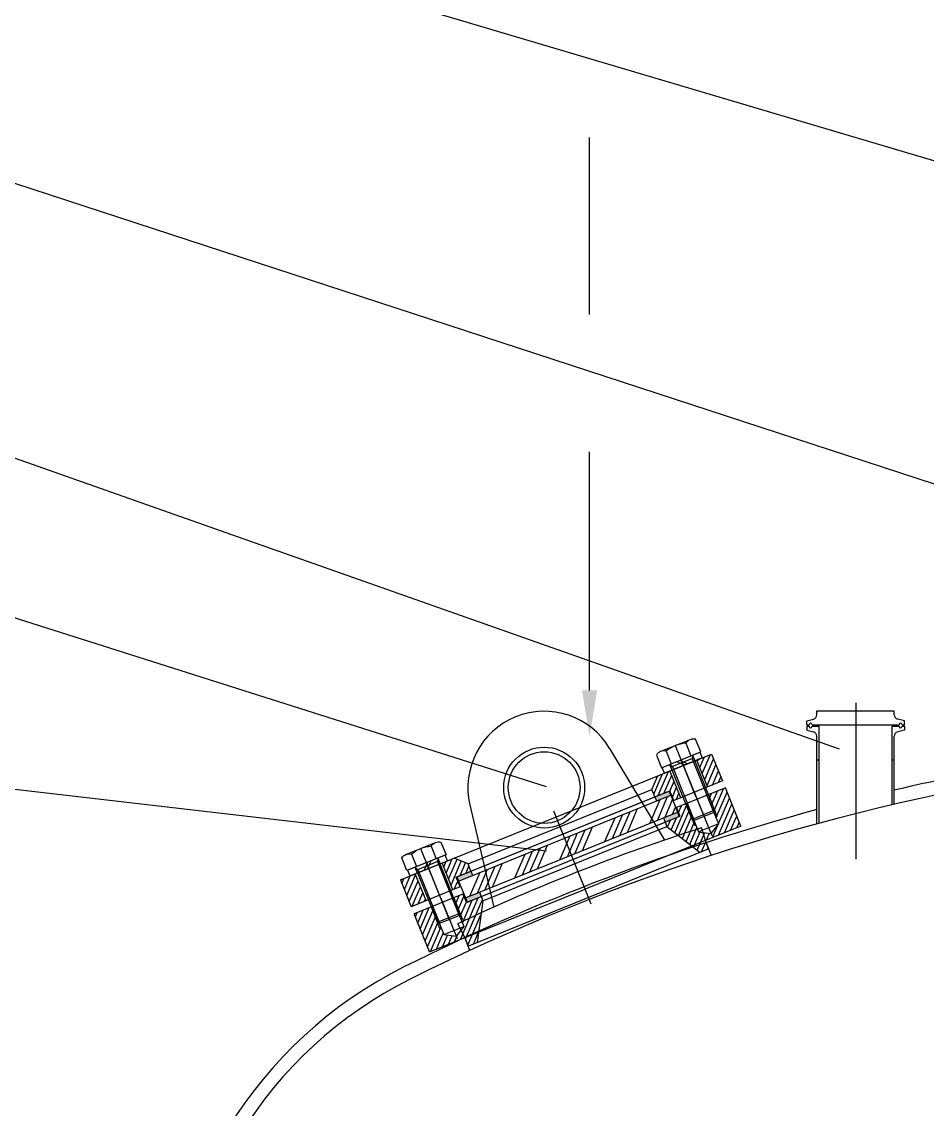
# Model space of a CAD drawing. Extents: x -25020 to 76207, y -43768 to 84651.
# Drawn here: x 1226 to 1819, y 5179 to 5892 of the extents above; entities that cross this region are included whole.
import ezdxf

# ---------------------------------------------------------------- set-up
doc = ezdxf.new("R2010")
doc.units = 0
doc.header["$LTSCALE"] = 120
doc.header["$MEASUREMENT"] = 0
for name, pattern in [('CADRA_SOLID', [0]), ('CENTER', [2, 1.25, -0.25, 0.25, -0.25]), ('HIDDEN', [0.375, 0.25, -0.125])]:
    doc.linetypes.add(name, pattern=pattern)
doc.layers.get('0').update_dxf_attribs({"linetype": 'CONTINUOUS'})
for name, color, linetype in [('3', 3, 'CADRA_SOLID'), ('CENTER', 1, 'CENTER'), ('DIM', 4, 'CONTINUOUS'), ('HIDDEN', 2, 'HIDDEN'), ('L3', 3, 'CONTINUOUS'), ('REV', 7, 'CONTINUOUS'), ('THIN', 3, 'CONTINUOUS'), ('치수선', 4, 'CONTINUOUS')]:
    doc.layers.add(name, color=color, linetype=linetype)
pattern_1 = [(67, (3128.424, 3605.83), (-2.7615146, 1.1721934), [])]

msp = doc.modelspace()

# ---------------------------------------------------------------- hatches: boundary and pattern name
at = {"layer": 'DIM', "lineweight": -2}
h = msp.add_hatch(dxfattribs=at)
h.set_pattern_fill('ANSI31', color=256, scale=3, angle=22, style=0)
h.set_pattern_definition([(67, (3162.5224, 3521.4335), (-2.7615146, 1.1721934), [])])
h.paths.add_polyline_path([(1483.56, 5333.42), (1473.83, 5329.49), (1480.95, 5311.87), (1490.68, 5315.81)])
h.paths.add_polyline_path([(1508.3, 5322.92), (1512.93, 5324.8), (1510.31, 5331.29), (1520.05, 5335.22), (1518.17, 5339.86), (1509.06, 5343.72), (1501.18, 5340.54)])
h.paths.add_polyline_path([(1642.58, 5397.67), (1638.71, 5388.56), (1640.58, 5383.92), (1650.32, 5387.85), (1652.94, 5381.36), (1657.58, 5383.24), (1650.46, 5400.85)])
h.paths.add_polyline_path([(1680.43, 5405.41), (1677.81, 5411.9), (1668.07, 5407.97), (1670.7, 5401.48)])
h.paths.add_polyline_path([(1670.7, 5401.48), (1672.57, 5396.84), (1682.3, 5400.78), (1680.43, 5405.41)])
h.paths.add_polyline_path([(1684.93, 5394.29), (1682.3, 5400.78), (1672.57, 5396.84), (1675.19, 5390.35)])
h = msp.add_hatch(dxfattribs=at)
h.set_pattern_fill('ANSI31', color=256, scale=3, angle=22, style=0)
h.set_pattern_definition(pattern_1)
h.paths.add_polyline_path([(1667.6, 5365.09), (1666.46, 5365.25), (1660.84, 5379.16), (1654.81, 5376.73), (1657.06, 5371.16), (1647.32, 5367.23), (1648.45, 5364.45), (1670.29, 5347.39), (1675.98, 5349.69), (1673.73, 5355.25), (1696.91, 5364.62), (1690.17, 5381.31), (1679.05, 5376.81), (1681.29, 5371.25), (1680.58, 5370.34), (1682.24, 5366.24), (1677.26, 5359.87), (1669.26, 5360.99)])
h.paths.add_polyline_path([(1665.14, 5371.19), (1664.21, 5370.82), (1666.46, 5365.25), (1667.39, 5365.63)], flags=17)
h.paths.add_polyline_path([(1664.01, 5373.97), (1663.09, 5373.6), (1664.21, 5370.82), (1665.14, 5371.19)], flags=17)
h.paths.add_polyline_path([(1661.77, 5379.54), (1660.84, 5379.16), (1663.09, 5373.6), (1664.01, 5373.97)])
h.paths.add_polyline_path([(1675.67, 5385.16), (1674.75, 5384.78), (1676.99, 5379.22), (1677.92, 5379.59)], flags=17)
h.paths.add_polyline_path([(1677.92, 5379.59), (1676.99, 5379.22), (1678.12, 5376.44), (1679.05, 5376.81)], flags=17)
h.paths.add_polyline_path([(1686.8, 5389.65), (1675.67, 5385.16), (1677.92, 5379.59), (1689.05, 5384.09)])
h.paths.add_polyline_path([(1689.05, 5384.09), (1677.92, 5379.59), (1679.05, 5376.81), (1690.17, 5381.31)])
h = msp.add_hatch(color=256, dxfattribs=at)
h.paths.add_polyline_path([(1510.78, 5331.47), (1511.9, 5328.69), (1521.17, 5332.44), (1520.05, 5335.22)])
h.paths.add_polyline_path([(1640.58, 5383.92), (1641.71, 5381.14), (1650.98, 5384.88), (1649.85, 5387.67)])
h = msp.add_hatch(dxfattribs=at)
h.set_pattern_fill('ANSI34', color=256, scale=30, angle=22, style=0)
h.set_pattern_definition([(67, (3563.093, 3338.51), (-20.71136, 8.79145), []), (67, (3568.01, 3340.497), (-20.71136, 8.79145), []), (67, (3572.927, 3342.483), (-20.71136, 8.79145), []), (67, (3577.845, 3344.47), (-20.71136, 8.79145), [])])
h.paths.add_polyline_path([(1585.93, 5345.66), (1581.44, 5356.79), (1511.9, 5328.69), (1516.39, 5317.57)])
h.paths.add_polyline_path([(1655.47, 5373.76), (1650.98, 5384.88), (1581.44, 5356.79), (1585.93, 5345.66)])
h = msp.add_hatch(color=256, dxfattribs=at)
h.paths.add_polyline_path([(1516.39, 5317.57), (1517.52, 5314.79), (1526.79, 5318.53), (1525.67, 5321.31)])
h.paths.add_polyline_path([(1646.2, 5370.01), (1647.32, 5367.23), (1656.6, 5370.98), (1655.47, 5373.76)])
h = msp.add_hatch(dxfattribs=at)
h.set_pattern_fill('ANSI31', color=256, scale=3, angle=22, style=0)
h.set_pattern_definition(pattern_1)
h.paths.add_polyline_path([(1527.91, 5315.75), (1526.79, 5318.53), (1517.05, 5314.6), (1514.81, 5320.16), (1508.78, 5317.73), (1514.4, 5303.82), (1513.69, 5302.91), (1515.35, 5298.81), (1510.37, 5292.44), (1502.37, 5293.56), (1500.71, 5297.66), (1499.56, 5297.82), (1493.95, 5311.73), (1482.82, 5307.24), (1492.93, 5282.2), (1516.11, 5291.57), (1518.36, 5286.01), (1524.06, 5288.31)])
h.paths.add_polyline_path([(1508.78, 5317.73), (1507.85, 5317.35), (1513.47, 5303.44), (1514.4, 5303.82)], flags=17)
h.paths.add_polyline_path([(1494.87, 5312.11), (1493.95, 5311.73), (1499.56, 5297.82), (1500.49, 5298.2)], flags=17)

# ---------------------------------------------------------------- linework, layer by layer
at = {"color": 1, "linetype": 'CENTER', "lineweight": -2}
msp.add_line((1772.35, 5445.38), (1772.35, 5343), dxfattribs=at)
at = {"lineweight": -2}
for p, q in [((1746.7, 5440.1), (1797.5, 5440.1)), ((1746.7, 5437.67), (1746.7, 5440.1)), ((1797.5, 5437.67), (1797.5, 5440.1)), ((1740.1, 5433.6), (1744.47, 5434.77)), ((1740.1, 5431.1), (1740.1, 5433.6)), ((1804.1, 5433.6), (1799.72, 5434.77)), ((1804.1, 5431.1), (1804.1, 5433.6)), ((1740.1, 5430.1), (1740.1, 5427.6)), ((1740.1, 5427.6), (1744.47, 5426.42)), ((1804.1, 5427.6), (1799.72, 5426.42)), ((1804.1, 5430.1), (1804.1, 5427.6)), ((1746.7, 5366.13), (1746.7, 5423.53)), ((1797.5, 5379), (1797.5, 5423.53)), ((1746.7, 5408.1), (1748.2, 5408.1)), ((1796, 5408.1), (1797.5, 5408.1))]:
    msp.add_line(p, q, dxfattribs=at)
at = {"color": 6, "lineweight": -2}
for p, q in [((1610.97, 5415.57), (1646.62, 5355.99)), ((1519.36, 5378.56), (1534.98, 5311.46)), ((1674.26, 5353.96), (1671.2, 5363.48)), ((1516.64, 5290.27), (1511.51, 5300.7))]:
    msp.add_line(p, q, dxfattribs=at)
for radius in [26.5, 23.5]:
    msp.add_circle((1568.06, 5389.9), radius, dxfattribs=at)
for centre, radius, start, end in [((1568.06, 5389.9), 50, 30.8958, 193.1042), ((2052.3, 4159.55), 1262.81, 107.56515, 115.3562)]:
    msp.add_arc(centre, radius, start, end, dxfattribs=at)
at = {"lineweight": -2}
for centre, start, end in [((1743.7, 5437.67), 285, 0), ((1800.5, 5437.67), 180, 255), ((1743.7, 5423.53), 0, 75), ((1800.5, 5423.53), 105, 180)]:
    msp.add_arc(centre, 3, start, end, dxfattribs=at)
at = {"linetype": 'Continuous', "lineweight": -2}
for centre, radius, start, end in [((2127.47, 3969.92), 1456.2, 99.26648, 103.09682), ((2127.47, 3969.92), 1447.2, 98.54775, 116.5676), ((2127.47, 3969.92), 1456.2, 105.15805, 116.5676), ((1603.79, 5017.16), 285.32, 116.5676, 180), ((1603.79, 5017.16), 276.32, 116.5676, 180)]:
    msp.add_arc(centre, radius, start, end, dxfattribs=at)
at = {"layer": '3', "lineweight": -2}
for p, q in [((2063.6, 5729.15), (910.89, 6072.1)), ((2063.6, 5510.27), (910.29, 5887.28)), ((1761.68, 5414.98), (681.08, 5796.02)), ((1569.61, 5390.43), (913.64, 5598.78)), ((1569.47, 5348.31), (807.36, 5436.52))]:
    msp.add_line(p, q, dxfattribs=at)
at = {"layer": 'CENTER', "lineweight": -2}
for p, q in [((1653.99, 5417.47), (1672.79, 5370.95)), ((1657.73, 5408.2), (1659.3, 5404.33)), ((1667.46, 5384.12), (1658.18, 5407.09)), ((1667.18, 5384.83), (1677.82, 5358.49)), ((1598.93, 5313.49), (1574.3, 5374.45)), ((1487.09, 5350.05), (1505.89, 5303.52)), ((1490.84, 5340.77), (1492.41, 5336.9)), ((1500.57, 5316.69), (1491.29, 5339.66)), ((1500.28, 5317.4), (1510.93, 5291.06))]:
    msp.add_line(p, q, dxfattribs=at)
at = {"layer": 'DIM', "lineweight": -2}
for p, q in [((1663.66, 5421.28), (1644.39, 5413.5)), ((1660.85, 5418.99), (1664.19, 5410.71)), ((1648, 5413.8), (1651.34, 5405.52)), ((1665.93, 5409.26), (1651.1, 5403.27)), ((1654.86, 5406.95), (1660.07, 5404.74)), ((1656.96, 5407.79), (1662.17, 5405.58)), ((1679.76, 5375.03), (1664.93, 5369.04)), ((1477.49, 5346.07), (1496.76, 5353.86)), ((1481.11, 5346.37), (1484.45, 5338.09)), ((1493.95, 5351.56), (1497.3, 5343.29)), ((1484.21, 5335.84), (1499.04, 5341.83)), ((1491.68, 5341.02), (1489.47, 5335.81)), ((1493.78, 5341.86), (1491.57, 5336.66)), ((1498.04, 5301.61), (1512.87, 5307.6))]:
    msp.add_line(p, q, dxfattribs=at)
for points in [[(1670.61, 5413.31), (1667.27, 5421.59, 0.309401), (1660.85, 5418.99, 0.154701), (1648, 5413.8, 0.309401), (1641.58, 5411.21), (1644.92, 5402.93), (1670.61, 5413.31)], [(1478.03, 5335.5), (1474.68, 5343.78, -0.309401), (1481.11, 5346.37, -0.154701), (1493.95, 5351.56, -0.309401), (1500.38, 5354.16), (1503.72, 5345.88), (1478.03, 5335.5)]]:
    msp.add_lwpolyline(points, format="xyb", dxfattribs=at)
for points in [[(1670.1, 5413.1), (1671.6, 5409.39), (1646.93, 5399.43), (1645.44, 5403.14), (1670.1, 5413.1)], [(1665.18, 5411.12), (1679.76, 5375.03), (1679.17, 5373.62), (1666.34, 5368.44), (1664.93, 5369.04), (1650.35, 5405.12)], [(1478.54, 5335.71), (1480.04, 5332), (1504.7, 5341.96), (1503.21, 5345.67), (1478.54, 5335.71)], [(1483.46, 5337.69), (1498.04, 5301.61), (1499.44, 5301.01), (1512.27, 5306.19), (1512.87, 5307.6), (1498.29, 5343.69)]]:
    msp.add_lwpolyline(points, dxfattribs=at)
at = {"layer": 'HIDDEN', "lineweight": -2}
for p, q in [((1665.28, 5411.15), (1666.78, 5407.44)), ((1650.26, 5405.09), (1651.76, 5401.38)), ((1498.38, 5343.72), (1499.88, 5340.02)), ((1483.36, 5337.66), (1484.86, 5333.95))]:
    msp.add_line(p, q, dxfattribs=at)
at = {"layer": 'L3', "lineweight": -2}
for p, q in [((1740.1, 5431.1), (1741.6, 5431.1)), ((1743.6, 5431.1), (1800.6, 5431.1)), ((1802.6, 5431.1), (1804.1, 5431.1)), ((1740.1, 5430.1), (1741.6, 5430.1)), ((1743.6, 5430.1), (1748.2, 5430.1)), ((1748.2, 5366.53), (1748.2, 5430.1)), ((1796, 5378.64), (1796, 5430.1)), ((1796, 5430.1), (1800.6, 5430.1)), ((1802.6, 5430.1), (1804.1, 5430.1))]:
    msp.add_line(p, q, dxfattribs=at)
for centre, start, end in [((1742.6, 5431.1), 0, 180), ((1801.6, 5431.1), 0, 180), ((1742.6, 5430.1), 180, 0), ((1801.6, 5430.1), 180, 0)]:
    msp.add_arc(centre, 1, start, end, dxfattribs=at)
at = {"layer": 'REV', "lineweight": -2}
for p, q in [((1473.83, 5329.49), (1677.81, 5411.9)), ((1677.81, 5411.9), (1684.93, 5394.29)), ((1675.19, 5390.35), (1668.07, 5407.97)), ((1638.71, 5388.56), (1642.58, 5397.67)), ((1657.58, 5383.24), (1650.46, 5400.85)), ((1518.17, 5339.86), (1638.71, 5388.56)), ((1640.58, 5383.92), (1638.71, 5388.56)), ((1684.93, 5394.29), (1652.48, 5381.18)), ((1686.8, 5389.65), (1654.35, 5376.54)), ((1696.91, 5364.62), (1686.8, 5389.65)), ((1510.31, 5331.29), (1650.32, 5387.85)), ((1510.78, 5331.47), (1649.85, 5387.67)), ((1511.9, 5328.69), (1650.98, 5384.88)), ((1511.9, 5328.69), (1650.98, 5384.88)), ((1640.58, 5383.92), (1641.71, 5381.14)), ((1649.85, 5387.67), (1650.98, 5384.88)), ((1652.94, 5381.36), (1650.32, 5387.85)), ((1650.98, 5384.88), (1655.47, 5373.76)), ((1674.75, 5384.78), (1682.24, 5366.24)), ((1675.67, 5385.16), (1681.29, 5371.25)), ((1516.39, 5317.57), (1655.47, 5373.76)), ((1516.39, 5317.57), (1655.47, 5373.76)), ((1654.81, 5376.73), (1657.06, 5371.16)), ((1655.47, 5373.76), (1656.6, 5370.98)), ((1660.84, 5379.16), (1666.46, 5365.25)), ((1661.77, 5379.54), (1669.26, 5360.99)), ((1517.05, 5314.6), (1657.06, 5371.16)), ((1517.52, 5314.79), (1656.6, 5370.98)), ((1646.2, 5370.01), (1647.32, 5367.23)), ((1647.32, 5367.23), (1648.45, 5364.45)), ((1681.29, 5371.25), (1680.37, 5370.87)), ((1681.29, 5371.25), (1680.58, 5370.34)), ((1527.91, 5315.75), (1648.45, 5364.45)), ((1696.91, 5364.62), (1594.92, 5323.41)), ((1648.45, 5364.45), (1670.29, 5347.39)), ((1667.39, 5365.63), (1666.46, 5365.25)), ((1666.46, 5365.25), (1667.6, 5365.09)), ((1682.24, 5366.24), (1669.26, 5360.99)), ((1669.26, 5360.99), (1677.26, 5359.87)), ((1682.24, 5366.24), (1677.26, 5359.87)), ((1675.98, 5349.69), (1673.73, 5355.25)), ((1677.62, 5345.43), (1674.31, 5353.81)), ((1675.98, 5349.69), (1518.36, 5286.01)), ((1508.3, 5322.92), (1501.18, 5340.54)), ((1518.17, 5339.86), (1509.06, 5343.72)), ((1520.05, 5335.22), (1518.17, 5339.86)), ((1490.68, 5315.81), (1483.56, 5333.42)), ((1512.93, 5324.8), (1510.31, 5331.29)), ((1510.78, 5331.47), (1511.9, 5328.69)), ((1520.05, 5335.22), (1521.17, 5332.44)), ((1473.83, 5329.49), (1480.95, 5311.87)), ((1513.4, 5324.98), (1480.95, 5311.87)), ((1511.9, 5328.69), (1516.39, 5317.57)), ((1515.27, 5320.35), (1482.82, 5307.24)), ((1492.93, 5282.2), (1594.92, 5323.41)), ((1507.85, 5317.35), (1515.35, 5298.81)), ((1508.78, 5317.73), (1514.4, 5303.82)), ((1514.81, 5320.16), (1517.05, 5314.6)), ((1516.39, 5317.57), (1517.52, 5314.79)), ((1525.67, 5321.31), (1526.79, 5318.53)), ((1526.79, 5318.53), (1527.91, 5315.75)), ((1493.95, 5311.73), (1499.56, 5297.82)), ((1494.87, 5312.11), (1502.37, 5293.56)), ((1527.91, 5315.75), (1524.06, 5288.31)), ((1492.93, 5282.2), (1482.82, 5307.24)), ((1513.47, 5303.44), (1514.4, 5303.82)), ((1514.4, 5303.82), (1513.69, 5302.91)), ((1499.56, 5297.82), (1500.49, 5298.2)), ((1499.56, 5297.82), (1500.71, 5297.66)), ((1502.37, 5293.56), (1515.35, 5298.81)), ((1515.35, 5298.81), (1510.37, 5292.44)), ((1502.37, 5293.56), (1510.37, 5292.44)), ((1519.42, 5283.18), (1516.11, 5291.57)), ((1518.36, 5286.01), (1516.11, 5291.57))]:
    msp.add_line(p, q, dxfattribs=at)
at = {"layer": 'THIN', "lineweight": -2}
for points in [[(1665.23, 5411), (1664.93, 5408.86), (1679.17, 5373.62)], [(1650.4, 5405.01), (1652.1, 5403.67), (1666.34, 5368.44)], [(1498.34, 5343.57), (1498.04, 5341.43), (1512.27, 5306.19)], [(1483.5, 5337.58), (1485.21, 5336.24), (1499.44, 5301.01)]]:
    msp.add_lwpolyline(points, dxfattribs=at)
at = {"layer": '치수선', "linetype": 'Continuous', "lineweight": -2}
for points in [[(1597.81, 5700), (1597.81, 5816)], [(1597.81, 5453.64), (1597.81, 5610)]]:
    msp.add_lwpolyline(points, dxfattribs=at)
msp.add_solid([(1602.81, 5453.64), (1597.81, 5423.64), (1592.81, 5453.64)], dxfattribs=at)

doc.saveas('drawing.dxf')
